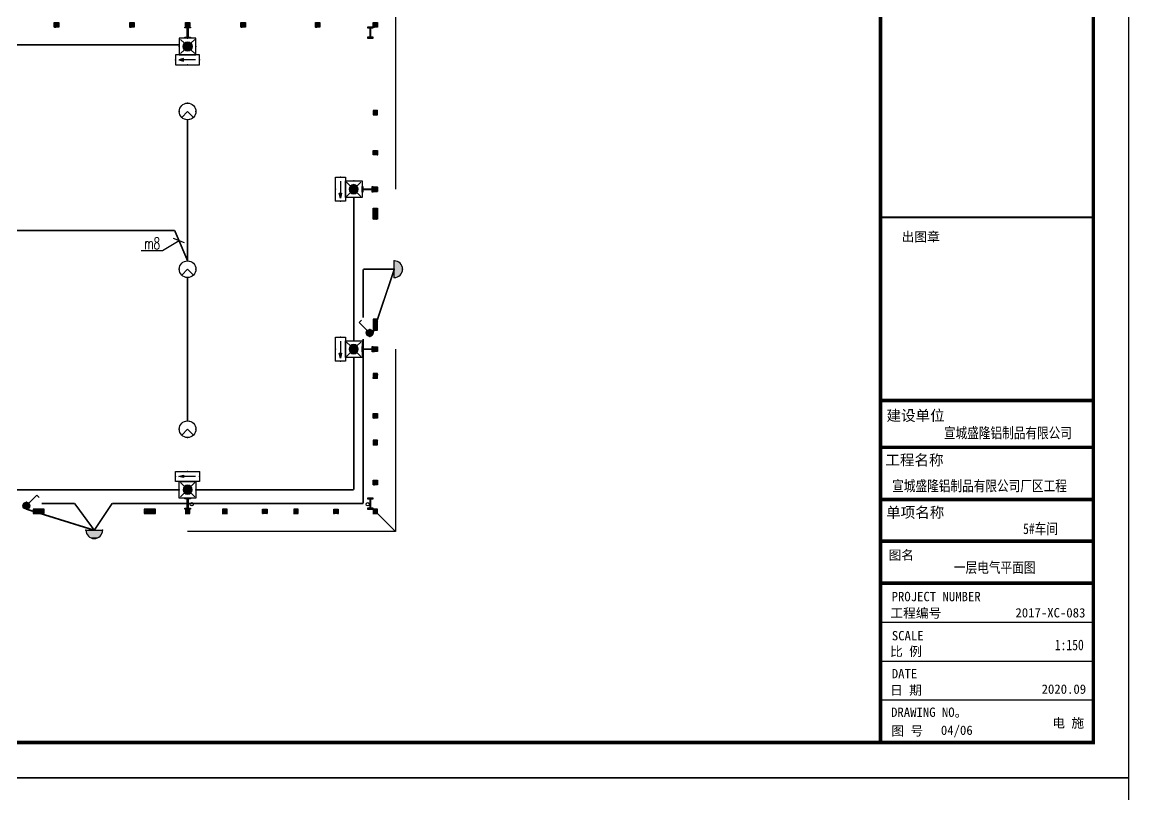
# Model space of a CAD drawing. Extents: x 1060579 to 1383165, y 581819 to 1037910.
# Drawn here: x 1305181 to 1354985, y 715459 to 750241 of the extents above; entities that cross this region are included whole.
import ezdxf
from ezdxf.enums import TextEntityAlignment as Align

# ---------------------------------------------------------------- set-up
doc = ezdxf.new("R2010")
doc.units = 0
doc.header["$LTSCALE"] = 1000
doc.header["$MEASUREMENT"] = 0
doc.linetypes.add('DASH', pattern=[0.35, 0.25, -0.1])
for name, color, linetype in [('DIM-照明', 3, 'Continuous'), ('EQUIP-照明', 3, 'Continuous'), ('GZ', 30, 'Continuous'), ('PUB_TITLE', 4, 'Continuous'), ('TEL_TEXT', 7, 'Continuous'), ('TEXT', 143, 'Continuous'), ('WIRE-应急', 2, 'DASH'), ('WIRE-照明', 1, 'Continuous'), ('刚柱', 2, 'Continuous'), ('卫浴', 7, 'Continuous'), ('图框', 7, 'Continuous'), ('散水', 32, 'Continuous')]:
    doc.layers.add(name, color=color, linetype=linetype)
doc.styles.add('-黑体', font='simhei.ttf', dxfattribs={"width": 0.8})
doc.styles.add('_TEL_DIM', font='SIMPLEX', dxfattribs={"width": 0.8, "height": 3.5, "bigfont": 'HZTXT'})
doc.styles.get("Standard").update_dxf_attribs({"font": 'gbenor.shx', "bigfont": 'gbcbig.shx'})
doc.styles.add('宋体', font='')
doc.styles.add('黑体', font='simhei.ttf')
doc.styles.get('宋体').set_extended_font_data('NSimSun')

# ---------------------------------------------------------------- blocks, each defined once
blk = doc.blocks.new('sdhfxdhnfdhx')
h = blk.add_hatch(color=256)
h.paths.add_polyline_path([(3050366, 936899), (3050616, 936899), (3050616, 936859), (3050366, 936859)])
h.paths.add_polyline_path([(3050511, 937319), (3050511, 936899), (3050471, 936899), (3050471, 937319)])
h.paths.add_polyline_path([(3050366, 937359), (3050616, 937359), (3050616, 937319), (3050366, 937319)])
for points in [[(3050366, 937359), (3050616, 937359), (3050616, 937319), (3050366, 937319)], [(3050511, 937319), (3050511, 936899), (3050471, 936899), (3050471, 937319)], [(3050366, 936899), (3050616, 936899), (3050616, 936859), (3050366, 936859)]]:
    blk.add_lwpolyline(points, close=True)
blk = doc.blocks.new('$equip$00002831')
for q in [(-0.354, -0.354), (0.354, -0.354)]:
    blk.add_line((0, 0), q)
at = {"const_width": 0.04}
blk.add_lwpolyline([(0.5, 0, 1), (-0.5, 0, 1), (0.5, 0, -2.700563)], format="xyb", dxfattribs=at)
blk.add_circle((0, 0), 0.5)
for p in [(-0.5, 0), (0, 0.5), (0.5, 0), (0, -0.5)]:
    blk.add_point(p)
at = {"color": 7, "style": '_TEL_DIM', "flags": 1}
for tag in ['A', 'REMARK']:
    blk.add_attdef(tag, text='', height=0.00002, dxfattribs=at).set_placement((0, 0), align=Align.MIDDLE_CENTER)
blk = doc.blocks.new('$equip$00002604')
blk.add_hatch(color=256).paths.add_polyline_path([(0.275, 0.5, 1), (-0.274, 0.5, 1)])
for p, q in [((-0.429, 0.929), (-0.194, 0.694)), ((0.194, 0.694), (0.429, 0.929)), ((-0.429, 0.071), (-0.194, 0.306)), ((0.194, 0.306), (0.429, 0.071))]:
    blk.add_line(p, q)
at = {"const_width": 0.04}
blk.add_lwpolyline([(-0.5, 1), (-0.5, 0), (0.5, 0), (0.5, 1), (-0.5, 1), (-0.5, 0)], dxfattribs=at)
blk.add_lwpolyline([(-0.5, 1), (-0.5, 0), (0.5, 0), (0.5, 1)], close=True)
blk.add_circle((0, 0.5), 0.275)
for p in [(0, 1), (-0.5, 0.5), (0, 0), (0.5, 0.5)]:
    blk.add_point(p)
at = {"color": 7, "style": '_TEL_DIM', "flags": 1}
blk.add_attdef('A', text='', height=0.000025, dxfattribs=at).set_placement((0, 0), align=Align.MIDDLE_CENTER)
blk = doc.blocks.new('$equip$00002540')
blk.add_hatch(color=256).paths.add_polyline_path([(0.24, 0.372), (0.24, 0.228), (0.528, 0.3)])
for p, q in [((-0.72, 0.6), (-0.72, 0)), ((0.72, 0.6), (-0.72, 0.6)), ((-0.72, 0), (0.72, 0)), ((0.24, 0.372), (0.24, 0.228)), ((0.528, 0.3), (0.24, 0.372)), ((0.24, 0.228), (0.528, 0.3)), ((0.72, 0), (0.72, 0.6))]:
    blk.add_line(p, q)
at = {"color": 7}
blk.add_line((-0.48, 0.3), (0.48, 0.3), dxfattribs=at)
at = {"const_width": 0.04}
blk.add_lwpolyline([(-0.72, 0.6), (-0.72, 0), (0.72, 0), (0.72, 0.6), (-0.72, 0.6), (-0.72, 0)], dxfattribs=at)
for p in [(-0.72, 0.3), (0, 0.6), (0, 0), (0.72, 0.3)]:
    blk.add_point(p)
at = {"color": 7, "style": '_TEL_DIM', "flags": 1}
blk.add_attdef('A', text='', height=0.00002, dxfattribs=at).set_placement((0, 0), align=Align.MIDDLE_CENTER)
blk = doc.blocks.new('$equip$00001168')
blk.add_line((-0.5, 0), (0.5, 0))
blk.add_arc((0, 0), 0.5, 180, 0)
for p in [(-0.5, 0), (0, 0), (0.5, 0), (0, -0.5)]:
    blk.add_point(p)
for points in [[(0.433, -0.25), (-0.433, -0.25), (0.5, 0), (-0.5, 0)], [(0.25, -0.433), (-0.25, -0.433), (0.433, -0.25), (-0.433, -0.25)], [(0, -0.5), (0, -0.5), (0.25, -0.433), (-0.25, -0.433)]]:
    blk.add_solid(points)
at = {"flags": 9}
blk.add_attdef('A', (0, 0), '', height=0.00002, dxfattribs=at)
blk = doc.blocks.new('$equip$00001962')
for p, q in [((0.147, 0.356), (0.625, 0.833)), ((0.625, 0.833), (0.766, 0.692))]:
    blk.add_line(p, q)
blk.add_circle((0, 0.208), 0.208)
for p in [(-0.208, 0.208), (0, 0.417), (0, 0), (0.208, 0.208)]:
    blk.add_point(p)
for points in [[(-0.18, 0.313), (0.18, 0.313), (-0.208, 0.208), (0.208, 0.208)], [(-0.18, 0.104), (0.18, 0.104), (-0.208, 0.208), (0.208, 0.208)], [(-0.104, 0.389), (0.104, 0.389), (-0.18, 0.313), (0.18, 0.313)], [(-0.104, 0.028), (0.104, 0.028), (-0.18, 0.104), (0.18, 0.104)], [(0, 0.417), (0, 0.417), (-0.104, 0.389), (0.104, 0.389)], [(0, 0), (0, 0), (-0.104, 0.028), (0.104, 0.028)]]:
    blk.add_solid(points)
at = {"layer": 'TEL_TEXT', "style": '_TEL_DIM', "flags": 1}
blk.add_attdef('A', text='', height=0.00002, dxfattribs=at).set_placement((0, 0), align=Align.MIDDLE_CENTER)
blk = doc.blocks.new('A$C31D40216')
at = {"layer": '图框', "color": 4}
for points, const_width in [([(74, 60000), (74, 0)], 148), ([(74, 14429), (9055, 14429)], 149), ([(74, 12453), (9058, 12453)], 149), ([(74, 10252), (9088, 10252)], 149), ([(74, 8496), (9088, 8496)], 149), ([(74, 6719), (9088, 6719)], 149), ([(74, 5071), (9088, 5071)], 60.5), ([(74, 3426), (9088, 3426)], 60.5), ([(74, 1793), (9088, 1793)], 60.5)]:
    blk.add_lwpolyline(points, dxfattribs=dict(at, const_width=const_width))
at = {"layer": '图框', "color": 0, "const_width": 75}
blk.add_lwpolyline([(74, 22160), (9088, 22160)], dxfattribs=at)
at = {"layer": 'TEXT', "color": 3, "style": '-黑体', "width": 0.8}
for s, height, p in [('宣城盛隆铝制品有限公司', 450.22, (2752, 12837)), ('宣城盛隆铝制品有限公司厂区工程', 450.22, (571, 10603)), ('5#车间', 450.2, (6092, 8794)), ('1:150', 450.2, (7429, 3890))]:
    blk.add_text(s, height=height, dxfattribs=at).set_placement(p)
at = {"layer": '图框', "color": 4}
for s, height, style, p in [('出图章', 394.4, '黑体', (967, 21139)), ('建设单位', 450, '黑体', (331, 13570)), ('工程名称', 450, '黑体', (282, 11692)), ('单项名称', 450, '黑体', (312, 9482)), ('图名', 394.4, '黑体', (415, 7709)), ('工程编号', 394.4, '黑体', (493, 5262)), ('2017-XC-083', 394.42, '宋体', (5770, 5275)), ('SCALE', 394.4, '黑体', (555, 4308)), ('比 例', 394.4, '黑体', (479, 3644)), ('DATE', 394.4, '黑体', (553, 2706)), ('日 期', 394.4, '黑体', (479, 2011)), ('2020.09', 394.4, '宋体', (6874, 2053)), ('DRAWING NO。', 394.42, '黑体', (522, 1078)), ('图 号', 394.4, '黑体', (535, 291))]:
    blk.add_text(s, height=height, dxfattribs=dict(at, style=style)).set_placement(p)
at = {"layer": '图框', "color": 0, "style": '黑体'}
blk.add_text('PROJECT NUMBER', height=394.42, dxfattribs=at).set_placement((546, 5959))
at = {"layer": '图框', "color": 3, "style": '宋体'}
blk.add_text('电 施', height=394.4, dxfattribs=at).set_placement((7323, 625))

msp = doc.modelspace()

# ---------------------------------------------------------------- hatches: boundary and pattern name
at = {"layer": 'GZ'}
h = msp.add_hatch(dxfattribs=at)
h.set_pattern_fill('钢筋混凝土', color=8, scale=20, style=0)
h.set_pattern_definition([(45, (1253244.47, 674413.577), (-35.35534, 35.35534), []), (50, (1253244.47, 674413.58), (143.45204, -12.55043), [15, -165]), (355, (1253244.47, 674413.58), (-27.75027, 150.43843), [12, -132]), (100.4514, (1253256.42, 674412.53), (115.70188, 137.8879), [12.74804, -140.22842]), (46.1842, (1253244.47, 674453.58), (213.4482, -33.1038), [22.5, -247.5]), (96.6356, (1253262.26, 674450.82), (186.93254, 194.82357), [19.12206, -210.3426]), (351.1842, (1253244.47, 674453.58), (186.9324, 194.8237), [18, -198]), (21, (1253264.47, 674443.58), (119.38141, -80.52378), [15, -165]), (326, (1253264.47, 674443.58), (48.66307, 145.03), [12, -132]), (71.4514, (1253274.42, 674436.87), (168.04453, 64.5061), [12.74804, -140.22842]), (37.5, (1253244.47, 674413.577), (2.43197, 66.57877), [0, -130.4, 0, -134, 0, -132.5]), (7.5, (1253244.47, 674413.58), (52.61391, 78.88234), [0, -76.4, 0, -127.4, 0, -50.5]), (327.5, (1253199.87, 674413.58), (106.764487, -4.510974), [0, -50, 0, -156, 0, -207]), (317.5, (1253179.87, 674413.58), (116.63723, 20.021), [0, -65, 0, -103.6, 0, -147])])
h.paths.add_polyline_path([(1306629, 750219), (1306829, 750219), (1306829, 750019), (1306629, 750019)])
h = msp.add_hatch(dxfattribs=at)
h.set_pattern_fill('钢筋混凝土', color=8, scale=20, style=0)
h.set_pattern_definition([(45, (1256644.47, 674413.577), (-35.35534, 35.35534), []), (50, (1256644.47, 674413.58), (143.45204, -12.55043), [15, -165]), (355, (1256644.47, 674413.58), (-27.75027, 150.43843), [12, -132]), (100.4514, (1256656.42, 674412.53), (115.70188, 137.8879), [12.74804, -140.22842]), (46.1842, (1256644.47, 674453.58), (213.4482, -33.1038), [22.5, -247.5]), (96.6356, (1256662.26, 674450.82), (186.93254, 194.82357), [19.12206, -210.3426]), (351.1842, (1256644.47, 674453.58), (186.9324, 194.8237), [18, -198]), (21, (1256664.47, 674443.58), (119.38141, -80.52378), [15, -165]), (326, (1256664.47, 674443.58), (48.66307, 145.03), [12, -132]), (71.4514, (1256674.42, 674436.87), (168.04453, 64.5061), [12.74804, -140.22842]), (37.5, (1256644.47, 674413.577), (2.43197, 66.57877), [0, -130.4, 0, -134, 0, -132.5]), (7.5, (1256644.47, 674413.58), (52.61391, 78.88234), [0, -76.4, 0, -127.4, 0, -50.5]), (327.5, (1256599.87, 674413.58), (106.764487, -4.510974), [0, -50, 0, -156, 0, -207]), (317.5, (1256579.87, 674413.58), (116.63723, 20.021), [0, -65, 0, -103.6, 0, -147])])
h.paths.add_polyline_path([(1310029, 750219), (1310229, 750219), (1310229, 750019), (1310029, 750019)])
h = msp.add_hatch(dxfattribs=at)
h.set_pattern_fill('钢筋混凝土', color=8, scale=20, style=0)
h.set_pattern_definition([(45, (1259144.47, 674413.577), (-35.35534, 35.35534), []), (50, (1259144.47, 674413.58), (143.45204, -12.55043), [15, -165]), (355, (1259144.47, 674413.58), (-27.75027, 150.43843), [12, -132]), (100.4514, (1259156.42, 674412.53), (115.70188, 137.8879), [12.74804, -140.22842]), (46.1842, (1259144.47, 674453.58), (213.4482, -33.1038), [22.5, -247.5]), (96.6356, (1259162.26, 674450.82), (186.93254, 194.82357), [19.12206, -210.3426]), (351.1842, (1259144.47, 674453.58), (186.9324, 194.8237), [18, -198]), (21, (1259164.47, 674443.58), (119.38141, -80.52378), [15, -165]), (326, (1259164.47, 674443.58), (48.66307, 145.03), [12, -132]), (71.4514, (1259174.42, 674436.87), (168.04453, 64.5061), [12.74804, -140.22842]), (37.5, (1259144.47, 674413.577), (2.43197, 66.57877), [0, -130.4, 0, -134, 0, -132.5]), (7.5, (1259144.47, 674413.58), (52.61391, 78.88234), [0, -76.4, 0, -127.4, 0, -50.5]), (327.5, (1259099.87, 674413.58), (106.764487, -4.510974), [0, -50, 0, -156, 0, -207]), (317.5, (1259079.87, 674413.58), (116.63723, 20.021), [0, -65, 0, -103.6, 0, -147])])
h.paths.add_polyline_path([(1312529, 750219), (1312729, 750219), (1312729, 750019), (1312529, 750019)])
h = msp.add_hatch(dxfattribs=at)
h.set_pattern_fill('钢筋混凝土', color=8, scale=20, style=0)
h.set_pattern_definition([(45, (1261644.47, 674413.577), (-35.35534, 35.35534), []), (50, (1261644.47, 674413.58), (143.45204, -12.55043), [15, -165]), (355, (1261644.47, 674413.58), (-27.75027, 150.43843), [12, -132]), (100.4514, (1261656.42, 674412.53), (115.70188, 137.8879), [12.74804, -140.22842]), (46.1842, (1261644.47, 674453.58), (213.4482, -33.1038), [22.5, -247.5]), (96.6356, (1261662.26, 674450.82), (186.93254, 194.82357), [19.12206, -210.3426]), (351.1842, (1261644.47, 674453.58), (186.9324, 194.8237), [18, -198]), (21, (1261664.47, 674443.58), (119.38141, -80.52378), [15, -165]), (326, (1261664.47, 674443.58), (48.66307, 145.03), [12, -132]), (71.4514, (1261674.42, 674436.87), (168.04453, 64.5061), [12.74804, -140.22842]), (37.5, (1261644.47, 674413.577), (2.43197, 66.57877), [0, -130.4, 0, -134, 0, -132.5]), (7.5, (1261644.47, 674413.58), (52.61391, 78.88234), [0, -76.4, 0, -127.4, 0, -50.5]), (327.5, (1261599.87, 674413.58), (106.764487, -4.510974), [0, -50, 0, -156, 0, -207]), (317.5, (1261579.87, 674413.58), (116.63723, 20.021), [0, -65, 0, -103.6, 0, -147])])
h.paths.add_polyline_path([(1315029, 750219), (1315229, 750219), (1315229, 750019), (1315029, 750019)])
h = msp.add_hatch(dxfattribs=at)
h.set_pattern_fill('钢筋混凝土', color=8, scale=20, style=0)
h.set_pattern_definition([(45, (1264994.47, 674413.577), (-35.35534, 35.35534), []), (50, (1264994.47, 674413.58), (143.45204, -12.55043), [15, -165]), (355, (1264994.47, 674413.58), (-27.75027, 150.43843), [12, -132]), (100.4514, (1265006.42, 674412.53), (115.70188, 137.8879), [12.74804, -140.22842]), (46.1842, (1264994.47, 674453.58), (213.4482, -33.1038), [22.5, -247.5]), (96.6356, (1265012.26, 674450.82), (186.93254, 194.82357), [19.12206, -210.3426]), (351.1842, (1264994.47, 674453.58), (186.9324, 194.8237), [18, -198]), (21, (1265014.47, 674443.58), (119.38141, -80.52378), [15, -165]), (326, (1265014.47, 674443.58), (48.66307, 145.03), [12, -132]), (71.4514, (1265024.42, 674436.87), (168.04453, 64.5061), [12.74804, -140.22842]), (37.5, (1264994.47, 674413.577), (2.43197, 66.57877), [0, -130.4, 0, -134, 0, -132.5]), (7.5, (1264994.47, 674413.58), (52.61391, 78.88234), [0, -76.4, 0, -127.4, 0, -50.5]), (327.5, (1264949.87, 674413.58), (106.764487, -4.510974), [0, -50, 0, -156, 0, -207]), (317.5, (1264929.87, 674413.58), (116.63723, 20.021), [0, -65, 0, -103.6, 0, -147])])
h.paths.add_polyline_path([(1318379, 750219), (1318579, 750219), (1318579, 750019), (1318379, 750019)])
h = msp.add_hatch(dxfattribs=at)
h.set_pattern_fill('钢筋混凝土', color=8, scale=20, style=0)
h.set_pattern_definition([(45, (1267594.47, 674413.577), (-35.35534, 35.35534), []), (50, (1267594.47, 674413.58), (143.45204, -12.55043), [15, -165]), (355, (1267594.47, 674413.58), (-27.75027, 150.43843), [12, -132]), (100.4514, (1267606.42, 674412.53), (115.70188, 137.8879), [12.74804, -140.22842]), (46.1842, (1267594.47, 674453.58), (213.4482, -33.1038), [22.5, -247.5]), (96.6356, (1267612.26, 674450.82), (186.93254, 194.82357), [19.12206, -210.3426]), (351.1842, (1267594.47, 674453.58), (186.9324, 194.8237), [18, -198]), (21, (1267614.47, 674443.58), (119.38141, -80.52378), [15, -165]), (326, (1267614.47, 674443.58), (48.66307, 145.03), [12, -132]), (71.4514, (1267624.42, 674436.87), (168.04453, 64.5061), [12.74804, -140.22842]), (37.5, (1267594.47, 674413.577), (2.43197, 66.57877), [0, -130.4, 0, -134, 0, -132.5]), (7.5, (1267594.47, 674413.58), (52.61391, 78.88234), [0, -76.4, 0, -127.4, 0, -50.5]), (327.5, (1267549.87, 674413.58), (106.764487, -4.510974), [0, -50, 0, -156, 0, -207]), (317.5, (1267529.87, 674413.58), (116.63723, 20.021), [0, -65, 0, -103.6, 0, -147])])
h.paths.add_polyline_path([(1320979, 750219), (1321179, 750219), (1321179, 750019), (1320979, 750019)])
h = msp.add_hatch(dxfattribs=at)
h.set_pattern_fill('钢筋混凝土', color=8, scale=20, style=0)
h.set_pattern_definition([(135, (1374563.753, 670463.78), (35.35534, 35.35534), []), (130, (1374563.75, 670463.78), (-143.45204, -12.55043), [15, -165]), (185, (1374563.75, 670463.78), (27.75027, 150.43843), [12, -132]), (79.5486, (1374551.8, 670462.73), (-115.70188, 137.8879), [12.74804, -140.22842]), (133.8158, (1374563.75, 670503.78), (-213.4482, -33.1038), [22.5, -247.5]), (83.3644, (1374545.97, 670501.02), (-186.93254, 194.82357), [19.12206, -210.3426]), (188.8158, (1374563.75, 670503.78), (-186.9324, 194.8237), [18, -198]), (159, (1374543.75, 670493.78), (-119.38141, -80.52378), [15, -165]), (214, (1374543.75, 670493.78), (-48.66307, 145.03), [12, -132]), (108.5486, (1374533.8, 670487.07), (-168.04453, 64.5061), [12.74804, -140.22842]), (142.5, (1374563.753, 670463.78), (-2.43197, 66.57877), [0, -130.4, 0, -134, 0, -132.5]), (172.5, (1374563.75, 670463.78), (-52.61391, 78.88234), [0, -76.4, 0, -127.4, 0, -50.5]), (212.5, (1374608.353, 670463.78), (-106.764487, -4.510974), [0, -50, 0, -156, 0, -207]), (222.5, (1374628.35, 670463.78), (-116.63723, 20.021), [0, -65, 0, -103.6, 0, -147])])
h.paths.add_polyline_path([(1321179, 746269), (1320979, 746269), (1320979, 746069), (1321179, 746069)])
h = msp.add_hatch(dxfattribs=at)
h.set_pattern_fill('钢筋混凝土', color=8, scale=20, style=0)
h.set_pattern_definition([(225, (1374563.753, 820074.11), (35.35534, -35.35534), []), (230, (1374563.75, 820074.11), (-143.45204, 12.55043), [15, -165]), (175, (1374563.75, 820074.11), (27.75027, -150.43843), [12, -132]), (280.4514, (1374551.8, 820075.15), (-115.70188, -137.8879), [12.74804, -140.22842]), (226.1842, (1374563.75, 820034.1), (-213.4482, 33.1038), [22.5, -247.5]), (276.6356, (1374545.97, 820036.87), (-186.93254, -194.82357), [19.12206, -210.3426]), (171.1842, (1374563.75, 820034.1), (-186.9324, -194.8237), [18, -198]), (201, (1374543.75, 820044.11), (-119.38141, 80.52378), [15, -165]), (146, (1374543.75, 820044.11), (-48.66307, -145.03), [12, -132]), (251.4514, (1374533.8, 820050.82), (-168.04453, -64.5061), [12.74804, -140.22842]), (217.5, (1374563.753, 820074.11), (-2.43197, -66.57877), [0, -130.4, 0, -134, 0, -132.5]), (187.5, (1374563.75, 820074.11), (-52.61391, -78.88234), [0, -76.4, 0, -127.4, 0, -50.5]), (147.5, (1374608.353, 820074.11), (-106.764487, 4.510974), [0, -50, 0, -156, 0, -207]), (137.5, (1374628.35, 820074.11), (-116.63723, -20.021), [0, -65, 0, -103.6, 0, -147])])
h.paths.add_polyline_path([(1321179, 744269), (1320979, 744269), (1320979, 744469), (1321179, 744469)])
h = msp.add_hatch(dxfattribs=at)
h.set_pattern_fill('钢筋混凝土', color=8, scale=20, style=0)
h.set_pattern_definition([(135, (1374563.753, 667013.577), (35.35534, 35.35534), []), (130, (1374563.75, 667013.58), (-143.45204, -12.55043), [15, -165]), (185, (1374563.75, 667013.58), (27.75027, 150.43843), [12, -132]), (79.5486, (1374551.8, 667012.53), (-115.70188, 137.8879), [12.74804, -140.22842]), (133.8158, (1374563.75, 667053.58), (-213.4482, -33.1038), [22.5, -247.5]), (83.3644, (1374545.97, 667050.82), (-186.93254, 194.82357), [19.12206, -210.3426]), (188.8158, (1374563.75, 667053.58), (-186.9324, 194.8237), [18, -198]), (159, (1374543.75, 667043.58), (-119.38141, -80.52378), [15, -165]), (214, (1374543.75, 667043.58), (-48.66307, 145.03), [12, -132]), (108.5486, (1374533.8, 667036.87), (-168.04453, 64.5061), [12.74804, -140.22842]), (142.5, (1374563.753, 667013.577), (-2.43197, 66.57877), [0, -130.4, 0, -134, 0, -132.5]), (172.5, (1374563.75, 667013.58), (-52.61391, 78.88234), [0, -76.4, 0, -127.4, 0, -50.5]), (212.5, (1374608.353, 667013.58), (-106.764487, -4.510974), [0, -50, 0, -156, 0, -207]), (222.5, (1374628.35, 667013.58), (-116.63723, 20.021), [0, -65, 0, -103.6, 0, -147])])
h.paths.add_polyline_path([(1321179, 742819), (1320979, 742819), (1320979, 742619), (1321179, 742619)])
h = msp.add_hatch(dxfattribs=at)
h.set_pattern_fill('钢筋混凝土', color=8, scale=20, style=0)
h.set_pattern_definition([(45, (1267594.47, 667013.577), (-35.35534, 35.35534), []), (50, (1267594.47, 667013.58), (143.45204, -12.55043), [15, -165]), (355, (1267594.47, 667013.58), (-27.75027, 150.43843), [12, -132]), (100.4514, (1267606.42, 667012.53), (115.70188, 137.8879), [12.74804, -140.22842]), (46.1842, (1267594.47, 667053.58), (213.4482, -33.1038), [22.5, -247.5]), (96.6356, (1267612.26, 667050.82), (186.93254, 194.82357), [19.12206, -210.3426]), (351.1842, (1267594.47, 667053.58), (186.9324, 194.8237), [18, -198]), (21, (1267614.47, 667043.58), (119.38141, -80.52378), [15, -165]), (326, (1267614.47, 667043.58), (48.66307, 145.03), [12, -132]), (71.4514, (1267624.42, 667036.87), (168.04453, 64.5061), [12.74804, -140.22842]), (37.5, (1267594.47, 667013.577), (2.43197, 66.57877), [0, -130.4, 0, -134, 0, -132.5]), (7.5, (1267594.47, 667013.58), (52.61391, 78.88234), [0, -76.4, 0, -127.4, 0, -50.5]), (327.5, (1267549.87, 667013.58), (106.764487, -4.510974), [0, -50, 0, -156, 0, -207]), (317.5, (1267529.87, 667013.58), (116.63723, 20.021), [0, -65, 0, -103.6, 0, -147])])
h.paths.add_polyline_path([(1320979, 742819), (1321179, 742819), (1321179, 742619), (1320979, 742619)])
h = msp.add_hatch(dxfattribs=at)
h.set_pattern_fill('钢筋混凝土', color=8, scale=20, style=0)
h.set_pattern_definition([(45, (1267594.47, 665763.577), (-35.35534, 35.35534), []), (50, (1267594.47, 665763.58), (143.45204, -12.55043), [15, -165]), (355, (1267594.47, 665763.58), (-27.75027, 150.43843), [12, -132]), (100.4514, (1267606.42, 665762.53), (115.70188, 137.8879), [12.74804, -140.22842]), (46.1842, (1267594.47, 665803.58), (213.4482, -33.1038), [22.5, -247.5]), (96.6356, (1267612.26, 665800.82), (186.93254, 194.82357), [19.12206, -210.3426]), (351.1842, (1267594.47, 665803.58), (186.9324, 194.8237), [18, -198]), (21, (1267614.47, 665793.58), (119.38141, -80.52378), [15, -165]), (326, (1267614.47, 665793.58), (48.66307, 145.03), [12, -132]), (71.4514, (1267624.42, 665786.87), (168.04453, 64.5061), [12.74804, -140.22842]), (37.5, (1267594.47, 665763.577), (2.43197, 66.57877), [0, -130.4, 0, -134, 0, -132.5]), (7.5, (1267594.47, 665763.58), (52.61391, 78.88234), [0, -76.4, 0, -127.4, 0, -50.5]), (327.5, (1267549.87, 665763.58), (106.764487, -4.510974), [0, -50, 0, -156, 0, -207]), (317.5, (1267529.87, 665763.58), (116.63723, 20.021), [0, -65, 0, -103.6, 0, -147])])
h.paths.add_polyline_path([(1320979, 741869), (1321179, 741869), (1321179, 741369), (1320979, 741369)])
h = msp.add_hatch(dxfattribs=at)
h.set_pattern_fill('钢筋混凝土', color=8, scale=20, style=0)
h.set_pattern_definition([(315, (1267594.47, 812473.906), (-35.35534, -35.35534), []), (310, (1267594.47, 812473.9), (143.45204, 12.55043), [15, -165]), (5, (1267594.47, 812473.9), (-27.75027, -150.43843), [12, -132]), (259.5486, (1267606.42, 812474.95), (115.70188, -137.8879), [12.74804, -140.22842]), (313.8158, (1267594.47, 812433.9), (213.4482, 33.1038), [22.5, -247.5]), (263.3644, (1267612.26, 812436.66), (186.93254, -194.82357), [19.12206, -210.3426]), (8.8158, (1267594.47, 812433.9), (186.9324, -194.8237), [18, -198]), (339, (1267614.47, 812443.9), (119.38141, 80.52378), [15, -165]), (34, (1267614.47, 812443.9), (48.66307, -145.03), [12, -132]), (288.5486, (1267624.42, 812450.62), (168.04453, -64.5061), [12.74804, -140.22842]), (322.5, (1267594.47, 812473.906), (2.43197, -66.57877), [0, -130.4, 0, -134, 0, -132.5]), (352.5, (1267594.47, 812473.906), (52.61391, -78.88234), [0, -76.4, 0, -127.4, 0, -50.5]), (32.5, (1267549.87, 812473.906), (106.764487, 4.510974), [0, -50, 0, -156, 0, -207]), (42.5, (1267529.87, 812473.91), (116.63723, -20.021), [0, -65, 0, -103.6, 0, -147])])
h.paths.add_polyline_path([(1320979, 736369), (1321179, 736369), (1321179, 736869), (1320979, 736869)])
h = msp.add_hatch(dxfattribs=at)
h.set_pattern_fill('钢筋混凝土', color=8, scale=20, style=0)
h.set_pattern_definition([(45, (1267594.47, 659813.577), (-35.35534, 35.35534), []), (50, (1267594.47, 659813.58), (143.45204, -12.55043), [15, -165]), (355, (1267594.47, 659813.58), (-27.75027, 150.43843), [12, -132]), (100.4514, (1267606.42, 659812.53), (115.70188, 137.8879), [12.74804, -140.22842]), (46.1842, (1267594.47, 659853.58), (213.4482, -33.1038), [22.5, -247.5]), (96.6356, (1267612.26, 659850.82), (186.93254, 194.82357), [19.12206, -210.3426]), (351.1842, (1267594.47, 659853.58), (186.9324, 194.8237), [18, -198]), (21, (1267614.47, 659843.58), (119.38141, -80.52378), [15, -165]), (326, (1267614.47, 659843.58), (48.66307, 145.03), [12, -132]), (71.4514, (1267624.42, 659836.87), (168.04453, 64.5061), [12.74804, -140.22842]), (37.5, (1267594.47, 659813.577), (2.43197, 66.57877), [0, -130.4, 0, -134, 0, -132.5]), (7.5, (1267594.47, 659813.58), (52.61391, 78.88234), [0, -76.4, 0, -127.4, 0, -50.5]), (327.5, (1267549.87, 659813.58), (106.764487, -4.510974), [0, -50, 0, -156, 0, -207]), (317.5, (1267529.87, 659813.58), (116.63723, 20.021), [0, -65, 0, -103.6, 0, -147])])
h.paths.add_polyline_path([(1320979, 735619), (1321179, 735619), (1321179, 735419), (1320979, 735419)])
h = msp.add_hatch(dxfattribs=at)
h.set_pattern_fill('钢筋混凝土', color=8, scale=20, style=0)
h.set_pattern_definition([(315, (1267594.47, 810023.623), (-35.35534, -35.35534), []), (310, (1267594.47, 810023.62), (143.45204, 12.55043), [15, -165]), (5, (1267594.47, 810023.62), (-27.75027, -150.43843), [12, -132]), (259.5486, (1267606.42, 810024.67), (115.70188, -137.8879), [12.74804, -140.22842]), (313.8158, (1267594.47, 809983.62), (213.4482, 33.1038), [22.5, -247.5]), (263.3644, (1267612.26, 809986.38), (186.93254, -194.82357), [19.12206, -210.3426]), (8.8158, (1267594.47, 809983.62), (186.9324, -194.8237), [18, -198]), (339, (1267614.47, 809993.62), (119.38141, 80.52378), [15, -165]), (34, (1267614.47, 809993.62), (48.66307, -145.03), [12, -132]), (288.5486, (1267624.42, 810000.33), (168.04453, -64.5061), [12.74804, -140.22842]), (322.5, (1267594.47, 810023.623), (2.43197, -66.57877), [0, -130.4, 0, -134, 0, -132.5]), (352.5, (1267594.47, 810023.62), (52.61391, -78.88234), [0, -76.4, 0, -127.4, 0, -50.5]), (32.5, (1267549.87, 810023.623), (106.764487, 4.510974), [0, -50, 0, -156, 0, -207]), (42.5, (1267529.87, 810023.62), (116.63723, -20.021), [0, -65, 0, -103.6, 0, -147])])
h.paths.add_polyline_path([(1320979, 734218), (1321179, 734218), (1321179, 734418), (1320979, 734418)])
h = msp.add_hatch(dxfattribs=at)
h.set_pattern_fill('钢筋混凝土', color=8, scale=20, style=0)
h.set_pattern_definition([(45, (1267594.47, 656813.295), (-35.35534, 35.35534), []), (50, (1267594.47, 656813.3), (143.45204, -12.55043), [15, -165]), (355, (1267594.47, 656813.3), (-27.75027, 150.43843), [12, -132]), (100.4514, (1267606.42, 656812.25), (115.70188, 137.8879), [12.74804, -140.22842]), (46.1842, (1267594.47, 656853.3), (213.4482, -33.1038), [22.5, -247.5]), (96.6356, (1267612.26, 656850.54), (186.93254, 194.82357), [19.12206, -210.3426]), (351.1842, (1267594.47, 656853.3), (186.9324, 194.8237), [18, -198]), (21, (1267614.47, 656843.3), (119.38141, -80.52378), [15, -165]), (326, (1267614.47, 656843.3), (48.66307, 145.03), [12, -132]), (71.4514, (1267624.42, 656836.58), (168.04453, 64.5061), [12.74804, -140.22842]), (37.5, (1267594.47, 656813.295), (2.43197, 66.57877), [0, -130.4, 0, -134, 0, -132.5]), (7.5, (1267594.47, 656813.295), (52.61391, 78.88234), [0, -76.4, 0, -127.4, 0, -50.5]), (327.5, (1267549.87, 656813.295), (106.764487, -4.510974), [0, -50, 0, -156, 0, -207]), (317.5, (1267529.87, 656813.29), (116.63723, 20.021), [0, -65, 0, -103.6, 0, -147])])
h.paths.add_polyline_path([(1320979, 732618), (1321179, 732618), (1321179, 732418), (1320979, 732418)])
h = msp.add_hatch(dxfattribs=at)
h.set_pattern_fill('钢筋混凝土', color=8, scale=20, style=0)
h.set_pattern_definition([(315, (1267594.47, 807024.11), (-35.35534, -35.35534), []), (310, (1267594.47, 807024.11), (143.45204, 12.55043), [15, -165]), (5, (1267594.47, 807024.11), (-27.75027, -150.43843), [12, -132]), (259.5486, (1267606.42, 807025.15), (115.70188, -137.8879), [12.74804, -140.22842]), (313.8158, (1267594.47, 806984.1), (213.4482, 33.1038), [22.5, -247.5]), (263.3644, (1267612.26, 806986.87), (186.93254, -194.82357), [19.12206, -210.3426]), (8.8158, (1267594.47, 806984.1), (186.9324, -194.8237), [18, -198]), (339, (1267614.47, 806994.11), (119.38141, 80.52378), [15, -165]), (34, (1267614.47, 806994.11), (48.66307, -145.03), [12, -132]), (288.5486, (1267624.42, 807000.82), (168.04453, -64.5061), [12.74804, -140.22842]), (322.5, (1267594.47, 807024.11), (2.43197, -66.57877), [0, -130.4, 0, -134, 0, -132.5]), (352.5, (1267594.47, 807024.11), (52.61391, -78.88234), [0, -76.4, 0, -127.4, 0, -50.5]), (32.5, (1267549.87, 807024.11), (106.764487, 4.510974), [0, -50, 0, -156, 0, -207]), (42.5, (1267529.87, 807024.11), (116.63723, -20.021), [0, -65, 0, -103.6, 0, -147])])
h.paths.add_polyline_path([(1320979, 731219), (1321179, 731219), (1321179, 731419), (1320979, 731419)])
h = msp.add_hatch(dxfattribs=at)
h.set_pattern_fill('钢筋混凝土', color=8, scale=20, style=0)
h.set_pattern_definition([(45, (1267594.47, 653813.78), (-35.35534, 35.35534), []), (50, (1267594.47, 653813.78), (143.45204, -12.55043), [15, -165]), (355, (1267594.47, 653813.78), (-27.75027, 150.43843), [12, -132]), (100.4514, (1267606.42, 653812.73), (115.70188, 137.8879), [12.74804, -140.22842]), (46.1842, (1267594.47, 653853.78), (213.4482, -33.1038), [22.5, -247.5]), (96.6356, (1267612.26, 653851.02), (186.93254, 194.82357), [19.12206, -210.3426]), (351.1842, (1267594.47, 653853.78), (186.9324, 194.8237), [18, -198]), (21, (1267614.47, 653843.78), (119.38141, -80.52378), [15, -165]), (326, (1267614.47, 653843.78), (48.66307, 145.03), [12, -132]), (71.4514, (1267624.42, 653837.07), (168.04453, 64.5061), [12.74804, -140.22842]), (37.5, (1267594.47, 653813.78), (2.43197, 66.57877), [0, -130.4, 0, -134, 0, -132.5]), (7.5, (1267594.47, 653813.78), (52.61391, 78.88234), [0, -76.4, 0, -127.4, 0, -50.5]), (327.5, (1267549.87, 653813.78), (106.764487, -4.510974), [0, -50, 0, -156, 0, -207]), (317.5, (1267529.87, 653813.78), (116.63723, 20.021), [0, -65, 0, -103.6, 0, -147])])
h.paths.add_polyline_path([(1320979, 729619), (1321179, 729619), (1321179, 729419), (1320979, 729419)])
h = msp.add_hatch(dxfattribs=at)
h.set_pattern_fill('钢筋混凝土', color=8, scale=20, style=0)
h.set_pattern_definition([(315, (1252294.47, 803923.906), (-35.35534, -35.35534), []), (310, (1252294.47, 803923.9), (143.45204, 12.55043), [15, -165]), (5, (1252294.47, 803923.9), (-27.75027, -150.43843), [12, -132]), (259.5486, (1252306.42, 803924.95), (115.70188, -137.8879), [12.74804, -140.22842]), (313.8158, (1252294.47, 803883.9), (213.4482, 33.1038), [22.5, -247.5]), (263.3644, (1252312.26, 803886.66), (186.93254, -194.82357), [19.12206, -210.3426]), (8.8158, (1252294.47, 803883.9), (186.9324, -194.8237), [18, -198]), (339, (1252314.47, 803893.9), (119.38141, 80.52378), [15, -165]), (34, (1252314.47, 803893.9), (48.66307, -145.03), [12, -132]), (288.5486, (1252324.42, 803900.62), (168.04453, -64.5061), [12.74804, -140.22842]), (322.5, (1252294.47, 803923.906), (2.43197, -66.57877), [0, -130.4, 0, -134, 0, -132.5]), (352.5, (1252294.47, 803923.906), (52.61391, -78.88234), [0, -76.4, 0, -127.4, 0, -50.5]), (32.5, (1252249.87, 803923.906), (106.764487, 4.510974), [0, -50, 0, -156, 0, -207]), (42.5, (1252229.87, 803923.91), (116.63723, -20.021), [0, -65, 0, -103.6, 0, -147])])
h.paths.add_polyline_path([(1305679, 728119), (1306179, 728119), (1306179, 728319), (1305679, 728319)])
h = msp.add_hatch(dxfattribs=at)
h.set_pattern_fill('钢筋混凝土', color=8, scale=20, style=0)
h.set_pattern_definition([(315, (1257294.47, 803923.906), (-35.35534, -35.35534), []), (310, (1257294.47, 803923.9), (143.45204, 12.55043), [15, -165]), (5, (1257294.47, 803923.9), (-27.75027, -150.43843), [12, -132]), (259.5486, (1257306.42, 803924.95), (115.70188, -137.8879), [12.74804, -140.22842]), (313.8158, (1257294.47, 803883.9), (213.4482, 33.1038), [22.5, -247.5]), (263.3644, (1257312.26, 803886.66), (186.93254, -194.82357), [19.12206, -210.3426]), (8.8158, (1257294.47, 803883.9), (186.9324, -194.8237), [18, -198]), (339, (1257314.47, 803893.9), (119.38141, 80.52378), [15, -165]), (34, (1257314.47, 803893.9), (48.66307, -145.03), [12, -132]), (288.5486, (1257324.42, 803900.62), (168.04453, -64.5061), [12.74804, -140.22842]), (322.5, (1257294.47, 803923.906), (2.43197, -66.57877), [0, -130.4, 0, -134, 0, -132.5]), (352.5, (1257294.47, 803923.906), (52.61391, -78.88234), [0, -76.4, 0, -127.4, 0, -50.5]), (32.5, (1257249.87, 803923.906), (106.764487, 4.510974), [0, -50, 0, -156, 0, -207]), (42.5, (1257229.87, 803923.91), (116.63723, -20.021), [0, -65, 0, -103.6, 0, -147])])
h.paths.add_polyline_path([(1310679, 728119), (1311179, 728119), (1311179, 728319), (1310679, 728319)])
h = msp.add_hatch(dxfattribs=at)
h.set_pattern_fill('钢筋混凝土', color=8, scale=20, style=0)
h.set_pattern_definition([(315, (1259144.47, 803923.906), (-35.35534, -35.35534), []), (310, (1259144.47, 803923.9), (143.45204, 12.55043), [15, -165]), (5, (1259144.47, 803923.9), (-27.75027, -150.43843), [12, -132]), (259.5486, (1259156.42, 803924.95), (115.70188, -137.8879), [12.74804, -140.22842]), (313.8158, (1259144.47, 803883.9), (213.4482, 33.1038), [22.5, -247.5]), (263.3644, (1259162.26, 803886.66), (186.93254, -194.82357), [19.12206, -210.3426]), (8.8158, (1259144.47, 803883.9), (186.9324, -194.8237), [18, -198]), (339, (1259164.47, 803893.9), (119.38141, 80.52378), [15, -165]), (34, (1259164.47, 803893.9), (48.66307, -145.03), [12, -132]), (288.5486, (1259174.42, 803900.62), (168.04453, -64.5061), [12.74804, -140.22842]), (322.5, (1259144.47, 803923.906), (2.43197, -66.57877), [0, -130.4, 0, -134, 0, -132.5]), (352.5, (1259144.47, 803923.906), (52.61391, -78.88234), [0, -76.4, 0, -127.4, 0, -50.5]), (32.5, (1259099.87, 803923.906), (106.764487, 4.510974), [0, -50, 0, -156, 0, -207]), (42.5, (1259079.87, 803923.91), (116.63723, -20.021), [0, -65, 0, -103.6, 0, -147])])
h.paths.add_polyline_path([(1312529, 728119), (1312729, 728119), (1312729, 728319), (1312529, 728319)])
h = msp.add_hatch(dxfattribs=at)
h.set_pattern_fill('钢筋混凝土', color=8, scale=20, style=0)
h.set_pattern_definition([(315, (1260819.41, 803923.906), (-35.35534, -35.35534), []), (310, (1260819.41, 803923.9), (143.45204, 12.55043), [15, -165]), (5, (1260819.41, 803923.9), (-27.75027, -150.43843), [12, -132]), (259.5486, (1260831.36, 803924.95), (115.70188, -137.8879), [12.74804, -140.22842]), (313.8158, (1260819.41, 803883.9), (213.4482, 33.1038), [22.5, -247.5]), (263.3644, (1260837.2, 803886.66), (186.93254, -194.82357), [19.12206, -210.3426]), (8.8158, (1260819.4, 803883.9), (186.9324, -194.8237), [18, -198]), (339, (1260839.41, 803893.9), (119.38141, 80.52378), [15, -165]), (34, (1260839.41, 803893.9), (48.66307, -145.03), [12, -132]), (288.5486, (1260849.36, 803900.62), (168.04453, -64.5061), [12.74804, -140.22842]), (322.5, (1260819.41, 803923.906), (2.43197, -66.57877), [0, -130.4, 0, -134, 0, -132.5]), (352.5, (1260819.41, 803923.906), (52.61391, -78.88234), [0, -76.4, 0, -127.4, 0, -50.5]), (32.5, (1260774.81, 803923.906), (106.764487, 4.510974), [0, -50, 0, -156, 0, -207]), (42.5, (1260754.81, 803923.91), (116.63723, -20.021), [0, -65, 0, -103.6, 0, -147])])
h.paths.add_polyline_path([(1314204, 728119), (1314404, 728119), (1314404, 728319), (1314204, 728319)])
h = msp.add_hatch(dxfattribs=at)
h.set_pattern_fill('钢筋混凝土', color=8, scale=20, style=0)
h.set_pattern_definition([(225, (1369588.695, 803923.906), (35.35534, -35.35534), []), (230, (1369588.7, 803923.9), (-143.45204, 12.55043), [15, -165]), (175, (1369588.7, 803923.9), (27.75027, -150.43843), [12, -132]), (280.4514, (1369576.74, 803924.95), (-115.70188, -137.8879), [12.74804, -140.22842]), (226.1842, (1369588.7, 803883.9), (-213.4482, 33.1038), [22.5, -247.5]), (276.6356, (1369570.9, 803886.66), (-186.93254, -194.82357), [19.12206, -210.3426]), (171.1842, (1369588.7, 803883.9), (-186.9324, -194.8237), [18, -198]), (201, (1369568.7, 803893.9), (-119.38141, 80.52378), [15, -165]), (146, (1369568.7, 803893.9), (-48.66307, -145.03), [12, -132]), (251.4514, (1369558.75, 803900.62), (-168.04453, -64.5061), [12.74804, -140.22842]), (217.5, (1369588.695, 803923.906), (-2.43197, -66.57877), [0, -130.4, 0, -134, 0, -132.5]), (187.5, (1369588.695, 803923.906), (-52.61391, -78.88234), [0, -76.4, 0, -127.4, 0, -50.5]), (147.5, (1369633.295, 803923.906), (-106.764487, 4.510974), [0, -50, 0, -156, 0, -207]), (137.5, (1369653.3, 803923.91), (-116.63723, -20.021), [0, -65, 0, -103.6, 0, -147])])
h.paths.add_polyline_path([(1316204, 728119), (1316004, 728119), (1316004, 728319), (1316204, 728319)])
h = msp.add_hatch(dxfattribs=at)
h.set_pattern_fill('钢筋混凝土', color=8, scale=20, style=0)
h.set_pattern_definition([(315, (1264019.716, 803923.906), (-35.35534, -35.35534), []), (310, (1264019.72, 803923.9), (143.45204, 12.55043), [15, -165]), (5, (1264019.72, 803923.9), (-27.75027, -150.43843), [12, -132]), (259.5486, (1264031.67, 803924.95), (115.70188, -137.8879), [12.74804, -140.22842]), (313.8158, (1264019.72, 803883.9), (213.4482, 33.1038), [22.5, -247.5]), (263.3644, (1264037.5, 803886.66), (186.93254, -194.82357), [19.12206, -210.3426]), (8.8158, (1264019.72, 803883.9), (186.9324, -194.8237), [18, -198]), (339, (1264039.72, 803893.9), (119.38141, 80.52378), [15, -165]), (34, (1264039.72, 803893.9), (48.66307, -145.03), [12, -132]), (288.5486, (1264049.66, 803900.62), (168.04453, -64.5061), [12.74804, -140.22842]), (322.5, (1264019.716, 803923.906), (2.43197, -66.57877), [0, -130.4, 0, -134, 0, -132.5]), (352.5, (1264019.716, 803923.906), (52.61391, -78.88234), [0, -76.4, 0, -127.4, 0, -50.5]), (32.5, (1263975.116, 803923.906), (106.764487, 4.510974), [0, -50, 0, -156, 0, -207]), (42.5, (1263955.12, 803923.91), (116.63723, -20.021), [0, -65, 0, -103.6, 0, -147])])
h.paths.add_polyline_path([(1317404, 728119), (1317604, 728119), (1317604, 728319), (1317404, 728319)])
h = msp.add_hatch(dxfattribs=at)
h.set_pattern_fill('钢筋混凝土', color=8, scale=20, style=0)
h.set_pattern_definition([(225, (1372789, 803923.906), (35.35534, -35.35534), []), (230, (1372789, 803923.9), (-143.45204, 12.55043), [15, -165]), (175, (1372789, 803923.9), (27.75027, -150.43843), [12, -132]), (280.4514, (1372777.05, 803924.95), (-115.70188, -137.8879), [12.74804, -140.22842]), (226.1842, (1372789, 803883.9), (-213.4482, 33.1038), [22.5, -247.5]), (276.6356, (1372771.21, 803886.66), (-186.93254, -194.82357), [19.12206, -210.3426]), (171.1842, (1372789, 803883.9), (-186.9324, -194.8237), [18, -198]), (201, (1372769, 803893.9), (-119.38141, 80.52378), [15, -165]), (146, (1372769, 803893.9), (-48.66307, -145.03), [12, -132]), (251.4514, (1372759.05, 803900.62), (-168.04453, -64.5061), [12.74804, -140.22842]), (217.5, (1372789, 803923.906), (-2.43197, -66.57877), [0, -130.4, 0, -134, 0, -132.5]), (187.5, (1372789, 803923.906), (-52.61391, -78.88234), [0, -76.4, 0, -127.4, 0, -50.5]), (147.5, (1372833.6, 803923.906), (-106.764487, 4.510974), [0, -50, 0, -156, 0, -207]), (137.5, (1372853.6, 803923.91), (-116.63723, -20.021), [0, -65, 0, -103.6, 0, -147])])
h.paths.add_polyline_path([(1319404, 728119), (1319204, 728119), (1319204, 728319), (1319404, 728319)])
h = msp.add_hatch(dxfattribs=at)
h.set_pattern_fill('钢筋混凝土', color=8, scale=20, style=0)
h.set_pattern_definition([(315, (1267594.47, 803923.906), (-35.35534, -35.35534), []), (310, (1267594.47, 803923.9), (143.45204, 12.55043), [15, -165]), (5, (1267594.47, 803923.9), (-27.75027, -150.43843), [12, -132]), (259.5486, (1267606.42, 803924.95), (115.70188, -137.8879), [12.74804, -140.22842]), (313.8158, (1267594.47, 803883.9), (213.4482, 33.1038), [22.5, -247.5]), (263.3644, (1267612.26, 803886.66), (186.93254, -194.82357), [19.12206, -210.3426]), (8.8158, (1267594.47, 803883.9), (186.9324, -194.8237), [18, -198]), (339, (1267614.47, 803893.9), (119.38141, 80.52378), [15, -165]), (34, (1267614.47, 803893.9), (48.66307, -145.03), [12, -132]), (288.5486, (1267624.42, 803900.62), (168.04453, -64.5061), [12.74804, -140.22842]), (322.5, (1267594.47, 803923.906), (2.43197, -66.57877), [0, -130.4, 0, -134, 0, -132.5]), (352.5, (1267594.47, 803923.906), (52.61391, -78.88234), [0, -76.4, 0, -127.4, 0, -50.5]), (32.5, (1267549.87, 803923.906), (106.764487, 4.510974), [0, -50, 0, -156, 0, -207]), (42.5, (1267529.87, 803923.91), (116.63723, -20.021), [0, -65, 0, -103.6, 0, -147])])
h.paths.add_polyline_path([(1320979, 728119), (1321179, 728119), (1321179, 728319), (1320979, 728319)])

# ---------------------------------------------------------------- linework, layer by layer
at = {"layer": 'DIM-照明'}
msp.add_line((1312487, 740300), (1312000, 740496), dxfattribs=at)
for points in [[(1312244, 740398), (1311505, 739949)], [(1311505, 739949), (1310538, 739949)]]:
    msp.add_lwpolyline(points, dxfattribs=at)
at = {"layer": 'GZ', "color": 8}
for points in [[(1306629, 750219), (1306829, 750219), (1306829, 750019), (1306629, 750019)], [(1310029, 750219), (1310229, 750219), (1310229, 750019), (1310029, 750019)], [(1312529, 750219), (1312729, 750219), (1312729, 750019), (1312529, 750019)], [(1315029, 750219), (1315229, 750219), (1315229, 750019), (1315029, 750019)], [(1318379, 750219), (1318579, 750219), (1318579, 750019), (1318379, 750019)], [(1320979, 750219), (1321179, 750219), (1321179, 750019), (1320979, 750019)], [(1321179, 746269), (1320979, 746269), (1320979, 746069), (1321179, 746069)], [(1321179, 744269), (1320979, 744269), (1320979, 744469), (1321179, 744469)], [(1321179, 742819), (1320979, 742819), (1320979, 742619), (1321179, 742619)], [(1320979, 742819), (1321179, 742819), (1321179, 742619), (1320979, 742619)], [(1320979, 741869), (1321179, 741869), (1321179, 741369), (1320979, 741369)], [(1320979, 736369), (1321179, 736369), (1321179, 736869), (1320979, 736869)], [(1320979, 735619), (1321179, 735619), (1321179, 735419), (1320979, 735419)], [(1320979, 734218), (1321179, 734218), (1321179, 734418), (1320979, 734418)], [(1320979, 732618), (1321179, 732618), (1321179, 732418), (1320979, 732418)], [(1320979, 731219), (1321179, 731219), (1321179, 731419), (1320979, 731419)], [(1320979, 729619), (1321179, 729619), (1321179, 729419), (1320979, 729419)], [(1305679, 728119), (1306179, 728119), (1306179, 728319), (1305679, 728319)], [(1310679, 728119), (1311179, 728119), (1311179, 728319), (1310679, 728319)], [(1312529, 728119), (1312729, 728119), (1312729, 728319), (1312529, 728319)], [(1314204, 728119), (1314404, 728119), (1314404, 728319), (1314204, 728319)], [(1316204, 728119), (1316004, 728119), (1316004, 728319), (1316204, 728319)], [(1317404, 728119), (1317604, 728119), (1317604, 728319), (1317404, 728319)], [(1319404, 728119), (1319204, 728119), (1319204, 728319), (1319404, 728319)], [(1320979, 728119), (1321179, 728119), (1321179, 728319), (1320979, 728319)]]:
    msp.add_lwpolyline(points, close=True, dxfattribs=at)
at = {"layer": 'PUB_TITLE'}
for points in [[(1236105, 716219), (1354985, 716219), (1354985, 783419), (1236105, 783419)], [(1236105, 649019), (1354985, 649019), (1354985, 716219), (1236105, 716219)]]:
    msp.add_lwpolyline(points, close=True, dxfattribs=at)
at = {"layer": 'PUB_TITLE', "const_width": 160}
msp.add_lwpolyline([(1240105, 717819), (1353385, 717819), (1353385, 781819), (1240105, 781819)], close=True, dxfattribs=at)
at = {"layer": 'WIRE-应急', "linetype": 'DASH', "const_width": 75}
for points in [[(1304479, 749214), (1312254, 749214)], [(1320104, 735894), (1320104, 742344)], [(1320104, 729194), (1320104, 735144)], [(1304479, 729194), (1312254, 729194)], [(1313004, 729194), (1320104, 729194)]]:
    msp.add_lwpolyline(points, dxfattribs=at)
at = {"layer": 'WIRE-照明', "linetype": 'Continuous', "const_width": 75}
for points in [[(1312629, 739494), (1312629, 745844)], [(1304342, 740860), (1312047, 740860)], [(1312047, 740860), (1312629, 739494)], [(1320533, 736938), (1320533, 739119)], [(1320533, 739119), (1321929, 739119)], [(1320977, 736277), (1321929, 739119)], [(1312629, 732294), (1312629, 738744)], [(1320533, 728579), (1320533, 735982)], [(1305375, 728319), (1308429, 727369)], [(1306062, 728579), (1307540, 728579)], [(1307540, 728579), (1308429, 727369)], [(1308429, 727369), (1309233, 728579)], [(1309233, 728579), (1320533, 728579)]]:
    msp.add_lwpolyline(points, dxfattribs=at)
at = {"layer": '卫浴', "color": 8}
for centre in [(1312814, 728539), (1320733, 728539)]:
    msp.add_circle(centre, 75, dxfattribs=at)
at = {"layer": '散水', "color": 8}
msp.add_line((1321979, 727319), (1321179, 728119), dxfattribs=at)
for points in [[(1321979, 751419), (1321979, 742719)], [(1321979, 735519), (1321979, 727319), (1312629, 727319)]]:
    msp.add_lwpolyline(points, dxfattribs=at)

# ---------------------------------------------------------------- block references
at = {"xscale": 1.066666666666667, "yscale": 1.066666666666667, "zscale": 1.066666666666667}
msp.add_blockref('A$C31D40216', (1343726, 717819), dxfattribs=at)
at = {"layer": 'EQUIP-照明', "yscale": 750, "zscale": 750}
for name, p, xscale, rotation in [('$equip$00002604', (1312629, 749519), 750, 180), ('$equip$00002540', (1312629, 748769), 750, 180), ('$equip$00002540', (1319729, 742719), -750, 90), ('$equip$00002604', (1320479, 742719), -750, 90), ('$equip$00001168', (1321929, 739119), 750, 90), ('$equip$00001962', (1320979, 736251), 750, 90), ('$equip$00002540', (1319729, 735519), -750, 90), ('$equip$00002604', (1320479, 735519), -750, 90)]:
    msp.add_blockref(name, p, dxfattribs=dict(at, xscale=xscale, rotation=rotation))
for name, p, xscale in [('$equip$00002831', (1312629, 746219), 750), ('$equip$00002831', (1312629, 739119), 750), ('$equip$00002831', (1312629, 731919), 750), ('$equip$00002540', (1312629, 729569), -750), ('$equip$00002604', (1312629, 728819), -750), ('$equip$00001962', (1305375, 728319), 750), ('$equip$00001168', (1308429, 727369), 750)]:
    msp.add_blockref(name, p, dxfattribs=dict(at, xscale=xscale))
at = {"layer": '刚柱', "color": 8}
for p in [(-1737862, -187341), (-1737862, -208541)]:
    msp.add_blockref('sdhfxdhnfdhx', p, dxfattribs=at)
at = {"layer": '刚柱', "color": 8, "xscale": -1}
for p in [(4371345, -187341), (4371345, -208541)]:
    msp.add_blockref('sdhfxdhnfdhx', p, dxfattribs=at)
at = {"layer": '刚柱', "color": 8, "rotation": 90}
for p in [(2257838, -2307772), (2257838, -2314972)]:
    msp.add_blockref('sdhfxdhnfdhx', p, dxfattribs=at)

# ---------------------------------------------------------------- texts
at = {"layer": 'DIM-照明', "color": 7, "style": '_TEL_DIM', "width": 0.64}
msp.add_text('m8', height=525, dxfattribs=at).set_placement((1310670, 740024))
at = {"layer": 'TEXT', "color": 3, "style": '-黑体', "width": 0.8}
msp.add_text('一层电气平面图', height=480.2, dxfattribs=at).set_placement((1347114, 725456))
at = {"layer": '图框', "color": 3, "style": '宋体'}
msp.add_text('04/06', height=420.7, dxfattribs=at).set_placement((1346526, 718158))

doc.saveas('drawing.dxf')
